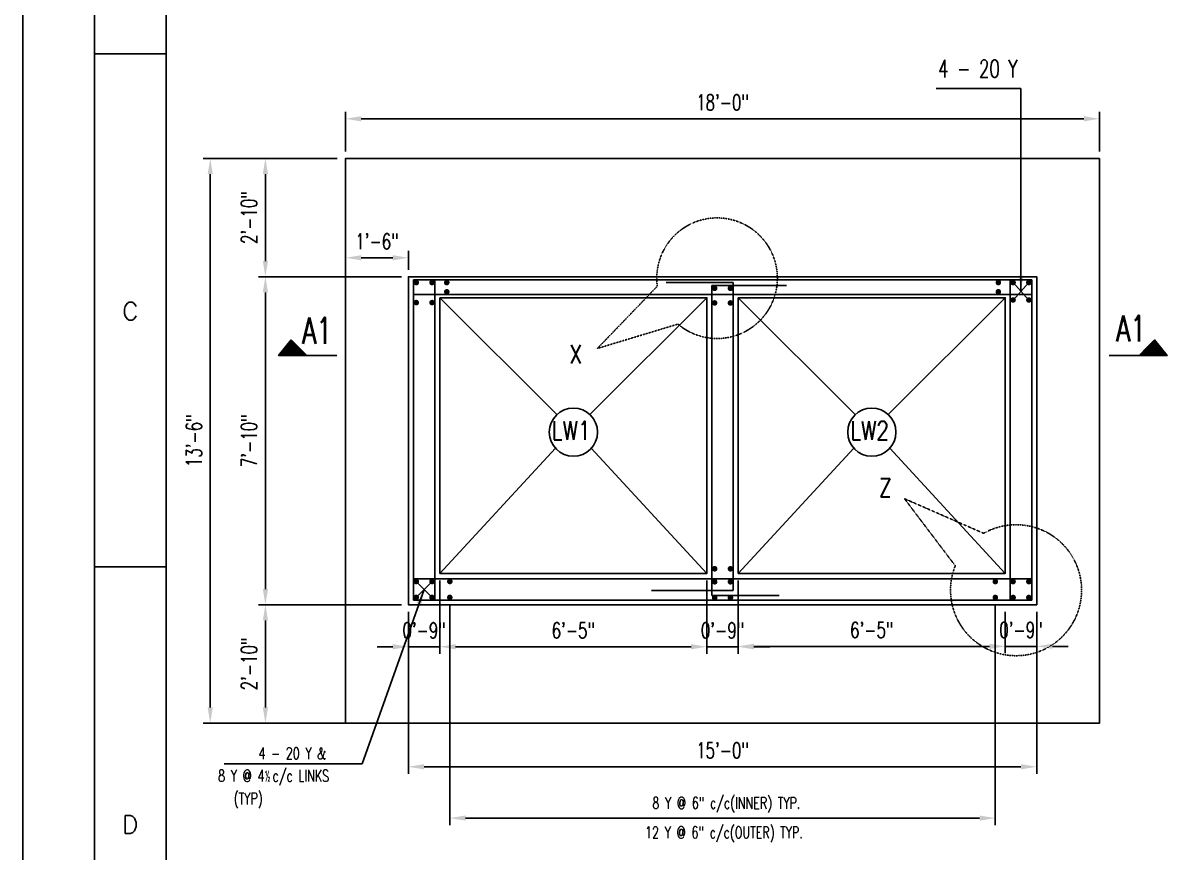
# Model space of a CAD drawing. Header units: inches. Extents: x 61991 to 161106, y 29687 to 64402.
# Drawn here: x 81020 to 81677, y 38876 to 39351 of the extents above; entities that cross this region are included whole.
import ezdxf
from ezdxf.enums import TextEntityAlignment as Align

# ---------------------------------------------------------------- set-up
doc = ezdxf.new("R2010")
doc.units = ezdxf.units.IN
doc.header["$MEASUREMENT"] = 0
doc.header["$PDMODE"] = 2
doc.linetypes.add('HIDDEN', pattern=[0.375, 0.25, -0.125])
for name, color, linetype in [('BEAM NO', 3, 'Continuous'), ('COLUMN CIRCLE', 8, 'Continuous'), ('dim', 5, 'Continuous'), ('FOOTING', 4, 'Continuous'), ('FOOTING DIM', 5, 'Continuous'), ('PNA', 8, 'Continuous'), ('R.C.C.COLUMN', 1, 'Continuous'), ('SEC BAR', 6, 'Continuous'), ('SECTION MARK', 1, 'Continuous'), ('text scf', 4, 'Continuous'), ('TITAL', 1, 'Continuous')]:
    doc.layers.add(name, color=color, linetype=linetype)
doc.layers.add('Duct', color=8, linetype='Continuous', lineweight=0)
doc.styles.add('ROMANS', font='R.SHX', dxfattribs={"width": 0.7})
doc.dimstyles.new('DIM48(2)', dxfattribs={"dimscale": 0, "dimtxt": 9, "dimasz": 9, "dimexe": 4, "dimexo": 4, "dimgap": 4, "dimtad": 1, "dimdec": 0, "dimlfac": 0.5, "dimzin": 1, "dimdsep": 46, "dimlunit": 4, "dimtxsty": 'ROMANS', "dimcen": 0, "dimclrd": 5, "dimclre": 5, "dimclrt": 4, "dimadec": 0, "dimazin": 0, "dimtfac": 1, "dimtdec": 0, "dimtix": 1, "dimtmove": 2, "dimatfit": 3, "dimfxl": 0, "dimfrac": 1, "dimtzin": 0, "dimarcsym": 0})

# ---------------------------------------------------------------- blocks, each defined once
blk = doc.blocks.new('PRA_A1')
at = {"flags": 128}
blk.add_lwpolyline([(0, 0), (841, 0), (841, 594), (0, 594)], close=True, dxfattribs=at)
at = {"layer": 'PNA'}
for p, q in [((10, 440.5), (20, 440.5)), ((10, 368.75), (20, 368.75))]:
    blk.add_line(p, q, dxfattribs=at)
at = {"layer": 'PNA', "color": 1}
for points in [[(10, 5), (836, 5), (836, 589), (10, 589)], [(20, 10), (831, 10), (831, 584), (20, 584)]]:
    blk.add_lwpolyline(points, close=True, dxfattribs=at)
at = {"layer": 'PNA', "style": 'ROMANS'}
for s, p in [('C', (15, 404.5)), ('D', (15, 332.75))]:
    blk.add_text(s, height=2.5, dxfattribs=at).set_placement(p, align=Align.MIDDLE)
blk = doc.blocks.new('*D355')
at = {"layer": 'Defpoints', "color": 0}
for p in [(81205.02, 39296.14), (81205.02, 39273.45), (81637.09, 39273.45)]:
    blk.add_point(p, dxfattribs=at)
at = {"layer": 'dim', "color": 5, "lineweight": -2}
for p, q in [((81205.02, 39277.45), (81205.02, 39300.14)), ((81628.09, 39296.14), (81214.02, 39296.14)), ((81637.09, 39277.45), (81637.09, 39300.14))]:
    blk.add_line(p, q, dxfattribs=at)
at = {"layer": 'dim', "color": 5}
for points in [[(81214.02, 39297.64), (81214.02, 39294.64), (81205.02, 39296.14)], [(81628.09, 39297.64), (81628.09, 39294.64), (81637.09, 39296.14)]]:
    blk.add_solid(points, dxfattribs=at)
at = {"layer": 'dim', "color": 4, "insert": (81421.06, 39305.5), "char_height": 9, "attachment_point": 5, "style": 'ROMANS'}
blk.add_mtext('18\'-0"', dxfattribs=at)
blk = doc.blocks.new('*D356')
at = {"layer": 'Defpoints', "color": 0}
for p in [(81127.48, 39273.45), (81175.52, 39273.45), (81175.52, 38949.79)]:
    blk.add_point(p, dxfattribs=at)
at = {"layer": 'dim', "color": 5, "lineweight": -2}
for p, q in [((81171.52, 39273.45), (81123.48, 39273.45)), ((81127.48, 38958.79), (81127.48, 39264.45)), ((81171.52, 38949.79), (81123.48, 38949.79))]:
    blk.add_line(p, q, dxfattribs=at)
at = {"layer": 'dim', "color": 5}
for points in [[(81125.98, 39264.45), (81128.98, 39264.45), (81127.48, 39273.45)], [(81125.98, 38958.79), (81128.98, 38958.79), (81127.48, 38949.79)]]:
    blk.add_solid(points, dxfattribs=at)
at = {"layer": 'dim', "color": 4, "insert": (81118.12, 39111.62), "char_height": 9, "attachment_point": 5, "rotation": 90, "style": 'ROMANS'}
blk.add_mtext('13\'-6"', dxfattribs=at)
blk = doc.blocks.new('*D357')
at = {"layer": 'Defpoints', "color": 0}
for p in [(81241.06, 39017.62), (81601.06, 39017.62), (81241.06, 38924.77)]:
    blk.add_point(p, dxfattribs=at)
at = {"layer": 'dim', "color": 5, "lineweight": -2}
for p, q in [((81241.06, 39013.62), (81241.06, 38920.77)), ((81601.06, 39013.62), (81601.06, 38920.77)), ((81592.06, 38924.77), (81250.06, 38924.77))]:
    blk.add_line(p, q, dxfattribs=at)
at = {"layer": 'dim', "color": 5}
for points in [[(81250.06, 38926.27), (81250.06, 38923.27), (81241.06, 38924.77)], [(81592.06, 38926.27), (81592.06, 38923.27), (81601.06, 38924.77)]]:
    blk.add_solid(points, dxfattribs=at)
at = {"layer": 'dim', "color": 4, "insert": (81421.06, 38934.13), "char_height": 9, "attachment_point": 5, "style": 'ROMANS'}
blk.add_mtext('15\'-0"', dxfattribs=at)
blk = doc.blocks.new('*D358')
at = {"layer": 'Defpoints', "color": 0}
for p in [(81159.09, 39205.62), (81241.06, 39205.62), (81241.06, 39017.62)]:
    blk.add_point(p, dxfattribs=at)
at = {"layer": 'dim', "color": 5, "lineweight": -2}
for p, q in [((81237.06, 39205.62), (81155.09, 39205.62)), ((81159.09, 39026.62), (81159.09, 39196.62)), ((81237.06, 39017.62), (81155.09, 39017.62))]:
    blk.add_line(p, q, dxfattribs=at)
at = {"layer": 'dim', "color": 5}
for points in [[(81157.59, 39196.62), (81160.59, 39196.62), (81159.09, 39205.62)], [(81157.59, 39026.62), (81160.59, 39026.62), (81159.09, 39017.62)]]:
    blk.add_solid(points, dxfattribs=at)
at = {"layer": 'dim', "color": 4, "insert": (81149.74, 39111.62), "char_height": 9, "attachment_point": 5, "rotation": 90, "style": 'ROMANS'}
blk.add_mtext('7\'-10"', dxfattribs=at)
blk = doc.blocks.new('*D359')
at = {"layer": 'Defpoints', "color": 0}
for p in [(81159.09, 39273.45), (81204.29, 39273.45), (81205.02, 39205.62)]:
    blk.add_point(p, dxfattribs=at)
at = {"layer": 'dim', "color": 5, "lineweight": -2}
for p, q in [((81200.29, 39273.45), (81155.09, 39273.45)), ((81159.09, 39214.62), (81159.09, 39264.45)), ((81201.02, 39205.62), (81155.09, 39205.62))]:
    blk.add_line(p, q, dxfattribs=at)
at = {"layer": 'dim', "color": 5}
for points in [[(81157.59, 39264.45), (81160.59, 39264.45), (81159.09, 39273.45)], [(81157.59, 39214.62), (81160.59, 39214.62), (81159.09, 39205.62)]]:
    blk.add_solid(points, dxfattribs=at)
at = {"layer": 'dim', "color": 4, "insert": (81149.74, 39239.53), "char_height": 9, "attachment_point": 5, "rotation": 90, "style": 'ROMANS'}
blk.add_mtext('2\'-10"', dxfattribs=at)
blk = doc.blocks.new('*D360')
at = {"layer": 'Defpoints', "color": 0}
for p in [(81241.06, 39017.62), (81159.09, 38949.79), (81241.06, 38949.79)]:
    blk.add_point(p, dxfattribs=at)
at = {"layer": 'dim', "color": 5, "lineweight": -2}
for p, q in [((81237.06, 39017.62), (81155.09, 39017.62)), ((81159.09, 39008.62), (81159.09, 38958.79)), ((81237.06, 38949.79), (81155.09, 38949.79))]:
    blk.add_line(p, q, dxfattribs=at)
at = {"layer": 'dim', "color": 5}
for points in [[(81157.59, 39008.62), (81160.59, 39008.62), (81159.09, 39017.62)], [(81157.59, 38958.79), (81160.59, 38958.79), (81159.09, 38949.79)]]:
    blk.add_solid(points, dxfattribs=at)
at = {"layer": 'dim', "color": 4, "insert": (81149.74, 38983.7), "char_height": 9, "attachment_point": 5, "rotation": 90, "style": 'ROMANS'}
blk.add_mtext('2\'-10"', dxfattribs=at)
blk = doc.blocks.new('*D361')
at = {"layer": 'Defpoints', "color": 0}
for p in [(81264.77, 39021.85), (81577.35, 39021.85), (81577.35, 38895.36)]:
    blk.add_point(p, dxfattribs=at)
at = {"layer": 'dim', "color": 5, "lineweight": -2}
for p, q in [((81264.77, 39017.85), (81264.77, 38891.36)), ((81577.35, 39017.85), (81577.35, 38891.36)), ((81273.77, 38895.36), (81568.35, 38895.36))]:
    blk.add_line(p, q, dxfattribs=at)
at = {"layer": 'dim', "color": 5}
for points in [[(81273.77, 38896.86), (81273.77, 38893.86), (81264.77, 38895.36)], [(81568.35, 38896.86), (81568.35, 38893.86), (81577.35, 38895.36)]]:
    blk.add_solid(points, dxfattribs=at)
blk = doc.blocks.new('*D362')
at = {"layer": 'Defpoints', "color": 0}
for p in [(81259.06, 39035.62), (81241.06, 39017.62), (81259.06, 38993.56)]:
    blk.add_point(p, dxfattribs=at)
at = {"layer": 'dim', "color": 5, "lineweight": -2}
for p, q in [((81259.06, 39031.62), (81259.06, 38989.56)), ((81241.06, 39013.62), (81241.06, 38989.56)), ((81232.06, 38993.56), (81223.06, 38993.56)), ((81241.06, 38993.56), (81259.06, 38993.56)), ((81268.06, 38993.56), (81277.06, 38993.56))]:
    blk.add_line(p, q, dxfattribs=at)
at = {"layer": 'dim', "color": 5}
for points in [[(81232.06, 38995.06), (81232.06, 38992.06), (81241.06, 38993.56)], [(81268.06, 38995.06), (81268.06, 38992.06), (81259.06, 38993.56)]]:
    blk.add_solid(points, dxfattribs=at)
at = {"layer": 'dim', "color": 4, "insert": (81250.06, 39002.91), "char_height": 9, "attachment_point": 5, "style": 'ROMANS'}
blk.add_mtext('0\'-9"', dxfattribs=at)
blk = doc.blocks.new('*D363')
at = {"layer": 'Defpoints', "color": 0}
for p in [(81412.06, 39035.62), (81430.06, 39035.62), (81430.06, 38993.56)]:
    blk.add_point(p, dxfattribs=at)
at = {"layer": 'dim', "color": 5, "lineweight": -2}
for p, q in [((81412.06, 39031.62), (81412.06, 38989.56)), ((81430.06, 39031.62), (81430.06, 38989.56)), ((81403.06, 38993.56), (81394.06, 38993.56)), ((81412.06, 38993.56), (81430.06, 38993.56)), ((81439.06, 38993.56), (81448.06, 38993.56))]:
    blk.add_line(p, q, dxfattribs=at)
at = {"layer": 'dim', "color": 5}
for points in [[(81403.06, 38995.06), (81403.06, 38992.06), (81412.06, 38993.56)], [(81439.06, 38995.06), (81439.06, 38992.06), (81430.06, 38993.56)]]:
    blk.add_solid(points, dxfattribs=at)
at = {"layer": 'dim', "color": 4, "insert": (81421.06, 39002.91), "char_height": 9, "attachment_point": 5, "style": 'ROMANS'}
blk.add_mtext('0\'-9"', dxfattribs=at)
blk = doc.blocks.new('*D364')
at = {"layer": 'Defpoints', "color": 0}
for p in [(81583.06, 39017.62), (81601.06, 39017.62), (81601.06, 38993.8)]:
    blk.add_point(p, dxfattribs=at)
at = {"layer": 'dim', "color": 5, "lineweight": -2}
for p, q in [((81583.06, 39013.62), (81583.06, 38989.8)), ((81601.06, 39013.62), (81601.06, 38989.8)), ((81574.06, 38993.8), (81565.06, 38993.8)), ((81583.06, 38993.8), (81601.06, 38993.8)), ((81610.06, 38993.8), (81619.06, 38993.8))]:
    blk.add_line(p, q, dxfattribs=at)
at = {"layer": 'dim', "color": 5}
for points in [[(81574.06, 38995.3), (81574.06, 38992.3), (81583.06, 38993.8)], [(81610.06, 38995.3), (81610.06, 38992.3), (81601.06, 38993.8)]]:
    blk.add_solid(points, dxfattribs=at)
at = {"layer": 'dim', "color": 4, "insert": (81592.06, 39003.16), "char_height": 9, "attachment_point": 5, "style": 'ROMANS'}
blk.add_mtext('0\'-9"', dxfattribs=at)
blk = doc.blocks.new('*D365')
at = {"layer": 'Defpoints', "color": 0}
for p in [(81259.06, 39035.62), (81412.06, 39035.62), (81412.06, 38993.56)]:
    blk.add_point(p, dxfattribs=at)
at = {"layer": 'dim', "color": 5, "lineweight": -2}
for p, q in [((81259.06, 39031.62), (81259.06, 38989.56)), ((81412.06, 39031.62), (81412.06, 38989.56)), ((81268.06, 38993.56), (81403.06, 38993.56))]:
    blk.add_line(p, q, dxfattribs=at)
at = {"layer": 'dim', "color": 5}
for points in [[(81268.06, 38995.06), (81268.06, 38992.06), (81259.06, 38993.56)], [(81403.06, 38995.06), (81403.06, 38992.06), (81412.06, 38993.56)]]:
    blk.add_solid(points, dxfattribs=at)
at = {"layer": 'dim', "color": 4, "insert": (81335.56, 39002.91), "char_height": 9, "attachment_point": 5, "style": 'ROMANS'}
blk.add_mtext('6\'-5"', dxfattribs=at)
blk = doc.blocks.new('*D366')
at = {"layer": 'Defpoints', "color": 0}
for p in [(81430.06, 39035.62), (81583.06, 39017.62), (81583.06, 38993.8)]:
    blk.add_point(p, dxfattribs=at)
at = {"layer": 'dim', "color": 5, "lineweight": -2}
for p, q in [((81430.06, 39031.62), (81430.06, 38989.8)), ((81583.06, 39013.62), (81583.06, 38989.8)), ((81439.06, 38993.8), (81574.06, 38993.8))]:
    blk.add_line(p, q, dxfattribs=at)
at = {"layer": 'dim', "color": 5}
for points in [[(81439.06, 38995.3), (81439.06, 38992.3), (81430.06, 38993.8)], [(81574.06, 38995.3), (81574.06, 38992.3), (81583.06, 38993.8)]]:
    blk.add_solid(points, dxfattribs=at)
at = {"layer": 'dim', "color": 4, "insert": (81506.56, 39003.16), "char_height": 9, "attachment_point": 5, "style": 'ROMANS'}
blk.add_mtext('6\'-5"', dxfattribs=at)
blk = doc.blocks.new('*D371')
at = {"layer": 'Defpoints', "color": 0, "linetype": 'ByBlock', "ltscale": 20}
for p in [(81205.02, 39216.49), (81205.02, 39205.62), (81241.06, 39205.62)]:
    blk.add_point(p, dxfattribs=at)
at = {"layer": 'FOOTING DIM', "color": 5, "lineweight": -2, "ltscale": 20}
for p, q in [((81205.02, 39209.62), (81205.02, 39220.49)), ((81241.06, 39209.62), (81241.06, 39220.49)), ((81232.06, 39216.49), (81214.02, 39216.49))]:
    blk.add_line(p, q, dxfattribs=at)
at = {"layer": 'FOOTING DIM', "color": 5, "linetype": 'ByBlock', "ltscale": 20}
for points in [[(81214.02, 39217.99), (81214.02, 39214.99), (81205.02, 39216.49)], [(81232.06, 39217.99), (81232.06, 39214.99), (81241.06, 39216.49)]]:
    blk.add_solid(points, dxfattribs=at)
at = {"layer": 'FOOTING DIM', "color": 4, "linetype": 'ByBlock', "lineweight": -2, "ltscale": 20, "insert": (81223.04, 39225.85), "char_height": 9, "attachment_point": 5, "style": 'ROMANS'}
blk.add_mtext('1\'-6"', dxfattribs=at)

msp = doc.modelspace()

# ---------------------------------------------------------------- hatches: boundary and pattern name
at = {"layer": 'SECTION MARK'}
h = msp.add_hatch(dxfattribs=at)
h.set_pattern_fill('ANSI31', color=256, scale=0.032139, style=0)
h.set_pattern_definition([(135, (75360.4341963, 37779.9957342), (0.0028407274747, 0.0028407274747), [])])
h.paths.add_polyline_path([(81166.67859, 39160.5656), (81173.88098, 39169.48615), (81182.8131, 39160.5656)])
h = msp.add_hatch(dxfattribs=at)
h.set_pattern_fill('ANSI31', color=256, scale=0.032139, style=0)
h.set_pattern_definition([(45, (87482.0866842, 37779.9957342), (-0.0028407274747, 0.0028407274747), [])])
h.paths.add_polyline_path([(81675.84229, 39160.5656), (81668.6399, 39169.48615), (81659.70778, 39160.5656)])

# ---------------------------------------------------------------- linework, layer by layer
at = {"layer": 'COLUMN CIRCLE'}
for centre in [(81335.58436, 39116.54225), (81506.58436, 39116.54225)]:
    msp.add_circle(centre, 13.81261, dxfattribs=at)
at = {"layer": 'dim', "linetype": 'ByBlock', "lineweight": -2, "ltscale": 20}
for p, q in [((81587.5359, 39202.29377), (81596.57857, 39192.29561)), ((81587.5359, 39192.29561), (81596.57857, 39202.29377)), ((81245.5359, 39030.9512), (81254.57857, 39021.84833)), ((81245.5359, 39021.84833), (81254.57857, 39030.9512))]:
    msp.add_line(p, q, dxfattribs=at)
at = {"layer": 'dim', "color": 8, "linetype": 'HIDDEN', "ltscale": 0.5}
for points in [[(81395.49745, 39178.48228), (81349.32341, 39164.51233), (81383.66458, 39200.17653, -5.409409765)], [(81554.41778, 39039.95496), (81525.30121, 39078.41828), (81570.6618, 39058.57723, -5.908116891)]]:
    msp.add_lwpolyline(points, format="xyb", close=True, dxfattribs=at)
at = {"layer": 'Duct', "ltscale": 10}
for p, q in [((81326.14246, 39126.62385), (81259.05723, 39193.61866)), ((81344.99847, 39126.64979), (81412.05723, 39193.61866)), ((81497.14246, 39126.62385), (81430.05723, 39193.61866)), ((81515.99847, 39126.64979), (81583.05723, 39193.61866)), ((81259.05723, 39035.61866), (81325.29239, 39107.33011)), ((81412.05723, 39035.61866), (81345.85093, 39107.30181)), ((81430.05723, 39035.61866), (81496.29239, 39107.33011)), ((81583.05723, 39035.61866), (81516.85093, 39107.30181))]:
    msp.add_line(p, q, dxfattribs=at)
at = {"layer": 'FOOTING', "linetype": 'ByBlock', "lineweight": -2, "ltscale": 20}
msp.add_lwpolyline([(81637.09301, 39273.44969), (81637.09301, 38949.78764), (81205.02145, 38949.78764), (81205.02145, 39273.44969)], close=True, dxfattribs=at)
at = {"layer": 'R.C.C.COLUMN'}
msp.add_line((81259.05723, 39205.61866), (81583.05723, 39205.61866), dxfattribs=at)
for points in [[(81259.05723, 39205.61866), (81241.05723, 39205.61866), (81241.05723, 39017.61866), (81601.05723, 39017.61866), (81601.05723, 39205.61866), (81583.05723, 39205.61866)], [(81259.05723, 39193.61866), (81412.05723, 39193.61866), (81412.05723, 39035.61866), (81259.05723, 39035.61866), (81259.05723, 39193.61866)], [(81430.05723, 39193.61866), (81583.05723, 39193.61866), (81583.05723, 39035.61866), (81430.05723, 39035.61866), (81430.05723, 39193.61866)]]:
    msp.add_lwpolyline(points, dxfattribs=at)
at = {"layer": 'SEC BAR'}
for p, q in [((81598.23287, 39203.94908), (81243.88159, 39203.94908)), ((81243.88159, 39203.94908), (81243.88159, 39020.16998)), ((81256.23287, 39020.16998), (81256.23287, 39203.94908)), ((81427.23287, 39202.2795), (81388.8103, 39202.2795)), ((81457.75589, 39200.60992), (81414.88159, 39200.60992)), ((81414.88159, 39200.60992), (81414.88159, 39022.89537)), ((81427.23287, 39025.71974), (81427.23287, 39202.2795)), ((81585.88159, 39203.94908), (81585.88159, 39020.16998)), ((81598.23287, 39020.16998), (81598.23287, 39203.94908)), ((81243.88159, 39195.35853), (81598.23287, 39195.35853)), ((81598.23287, 39032.52126), (81243.88159, 39032.52126)), ((81243.88159, 39020.16998), (81598.23287, 39020.16998)), ((81380.36048, 39025.71974), (81427.23287, 39025.71974)), ((81414.88159, 39022.89537), (81453.43754, 39022.89537))]:
    msp.add_line(p, q, dxfattribs=at)
at = {"layer": 'SEC BAR', "const_width": 1.6}
for points in [[(81244.7359, 39202.29377, -1), (81246.3359, 39202.29377, -1)], [(81255.37857, 39202.29377, 1), (81253.77857, 39202.29377, 1)], [(81263.82041, 39202.29377, 1), (81262.22041, 39202.29377, 1)], [(81263.82041, 39196.9817, 1), (81262.22041, 39196.9817, 1)], [(81415.7359, 39198.9857, -1), (81417.3359, 39198.9857, -1)], [(81426.37857, 39198.9857, 1), (81424.77857, 39198.9857, 1)], [(81578.29406, 39202.29377, -1), (81579.89406, 39202.29377, -1)], [(81578.29406, 39196.9817, -1), (81579.89406, 39196.9817, -1)], [(81586.7359, 39202.29377, -1), (81588.3359, 39202.29377, -1)], [(81597.37857, 39202.29377, 1), (81595.77857, 39202.29377, 1)], [(81244.7359, 39190.81908, -1), (81246.3359, 39190.81908, -1)], [(81255.37857, 39190.81908, 1), (81253.77857, 39190.81908, 1)], [(81415.7359, 39190.61517, 1), (81417.3359, 39190.61517, 1)], [(81426.37857, 39190.61517, -1), (81424.77857, 39190.61517, -1)], [(81586.7359, 39192.29561, -1), (81588.3359, 39192.29561, -1)], [(81597.37857, 39192.29561, 1), (81595.77857, 39192.29561, 1)], [(81415.7359, 39038.25014, -1), (81417.3359, 39038.25014, -1)], [(81426.37857, 39038.25014, 1), (81424.77857, 39038.25014, 1)], [(81244.7359, 39030.9512, -1), (81246.3359, 39030.9512, -1)], [(81255.37857, 39030.9512, 1), (81253.77857, 39030.9512, 1)], [(81265.56513, 39030.9512, 1), (81263.96513, 39030.9512, 1)], [(81415.7359, 39030.79809, -1), (81417.3359, 39030.79809, -1)], [(81426.37857, 39030.79809, 1), (81424.77857, 39030.79809, 1)], [(81576.54933, 39030.89705, -1), (81578.14933, 39030.89705, -1)], [(81586.7359, 39030.89705, -1), (81588.3359, 39030.89705, -1)], [(81597.37857, 39030.89705, 1), (81595.77857, 39030.89705, 1)], [(81244.7359, 39021.84833, 1), (81246.3359, 39021.84833, 1)], [(81255.37857, 39021.84833, -1), (81253.77857, 39021.84833, -1)], [(81265.56513, 39021.84833, -1), (81263.96513, 39021.84833, -1)], [(81415.7359, 39021.69522, 1), (81417.3359, 39021.69522, 1)], [(81426.37857, 39021.69522, -1), (81424.77857, 39021.69522, -1)], [(81576.54933, 39021.79419, 1), (81578.14933, 39021.79419, 1)], [(81586.7359, 39021.79419, 1), (81588.3359, 39021.79419, 1)], [(81597.37857, 39021.79419, -1), (81595.77857, 39021.79419, -1)]]:
    msp.add_lwpolyline(points, format="xyb", close=True, dxfattribs=at)
at = {"layer": 'SECTION MARK'}
for p, q in [((81173.88098, 39169.48615), (81166.67859, 39160.5656)), ((81182.8131, 39160.5656), (81173.88098, 39169.48615)), ((81659.70778, 39160.5656), (81668.6399, 39169.48615)), ((81668.6399, 39169.48615), (81675.84229, 39160.5656)), ((81199.93104, 39160.5656), (81166.67859, 39160.5656)), ((81642.58984, 39160.5656), (81675.84229, 39160.5656))]:
    msp.add_line(p, q, dxfattribs=at)

# ---------------------------------------------------------------- block references
at = {"color": 2, "xscale": 4.099999999860302, "yscale": 4.099999999976717, "zscale": 4.099999999933744}
msp.add_blockref('PRA_A1', (81020.15082, 37527.40546), dxfattribs=at)

# ---------------------------------------------------------------- texts
at = {"layer": 'BEAM NO', "color": 2, "style": 'ROMANS', "width": 0.8}
for s, p in [('X', (81336.87571, 39161.2625)), ('Z', (81514.39095, 39084.73624))]:
    msp.add_text(s, height=10.66667, dxfattribs=at).set_placement(p, align=Align.MIDDLE)
for s, p in [('LW1', (81323.18422, 39112.10309)), ('LW2', (81494.18422, 39112.10309))]:
    msp.add_text(s, height=10.666667, dxfattribs=at).set_placement(p)
at = {"layer": 'text scf', "color": 4, "style": 'ROMANS', "width": 0.7}
for s, height, p in [('4 - 20 Y', 10, (81567.37847, 39324.85965)), ('4 - 20 Y &', 6.666667, (81174.57114, 38932.46917)), ('(TYP)', 6.666667, (81149.23481, 38906.08002)), ('8 Y @ 6" c/c(INNER) TYP.', 6.6666667, (81423.24045, 38903.56212)), ('12 Y @ 6" c/c(OUTER) TYP.', 6.6666667, (81421.8456, 38886.63827))]:
    msp.add_text(s, height=height, dxfattribs=at).set_placement(p, align=Align.MIDDLE)
at = {"layer": 'text scf', "color": 4, "insert": (81131.98088, 38918.48665), "char_height": 6.6666667, "attachment_point": 4, "style": 'ROMANS'}
msp.add_mtext('8 Y @ 4{\\Fromans|c0;\\H0.9583x;½\\fMS Shell Dlg|b0|i0|c0|p0;\\H0.7391x; }c/c LINKS', dxfattribs=at)
at = {"layer": 'TITAL', "style": 'ROMANS', "width": 0.7}
for p in [(81188.65464, 39167.25409), (81655.14603, 39168.41688)]:
    msp.add_text('A1', height=15, dxfattribs=at).set_placement(p, align=Align.CENTER)

# ---------------------------------------------------------------- dimensions: what is measured, and where the dimension line sits
at = {"layer": 'dim'}
for base, p1, p2, picture, middle in [((81205.02145, 39296.13923), (81637.09301, 39273.44969), (81205.02145, 39273.44969), '*D355', (81421.05723, 39305.49637)), ((81259.05723, 38993.55755), (81241.05723, 39017.61866), (81259.05723, 39035.61866), '*D362', (81250.05723, 39002.91469)), ((81412.0572334832, 38993.5575502369), (81259.0572334823, 39035.6186648894), (81412.0572334832, 39035.6186648894), '*D365', (81335.5572334828, 39002.914693094)), ((81430.05723, 38993.55755), (81412.05723, 39035.61866), (81430.05723, 39035.61866), '*D363', (81421.05723, 39002.91469)), ((81583.057233, 38993.79902), (81430.057234, 39035.618665), (81583.057233, 39017.618665), '*D366', (81506.557234, 39003.156163)), ((81241.05723, 38924.77311), (81601.05723, 39017.61866), (81241.05723, 39017.61866), '*D357', (81421.05723, 38934.13025)), ((81601.05723, 38993.79902), (81583.05723, 39017.61866), (81601.05723, 39017.61866), '*D364', (81592.05723, 39003.15616))]:
    dim = msp.add_linear_dim(base=base, p1=p1, p2=p2, dimstyle='DIM48(2)', override={"dimscale": 1}, dxfattribs=at)
    dim.commit()
    dim.dimension.update_dxf_attribs({"geometry": picture, "text_midpoint": middle})
for base, p1, p2, angle, picture, middle in [((81127.47581, 39273.44969), (81175.51848, 38949.78764), (81175.51848, 39273.44969), 270, '*D356', (81118.11867, 39111.61866)), ((81159.09336, 39273.44969), (81205.02145, 39205.61866), (81204.28786, 39273.44969), 90, '*D359', (81149.73621, 39239.53418)), ((81159.09336, 39205.61866), (81241.05723, 39017.61866), (81241.05723, 39205.61866), 270, '*D358', (81149.73621, 39111.61866)), ((81159.09336, 38949.78764), (81241.05723, 39017.61866), (81241.05723, 38949.78764), 90, '*D360', (81149.73621, 38983.70315))]:
    dim = msp.add_linear_dim(base=base, p1=p1, p2=p2, angle=angle, dimstyle='DIM48(2)', override={"dimscale": 1}, dxfattribs=at)
    dim.commit()
    dim.dimension.update_dxf_attribs({"geometry": picture, "text_midpoint": middle})
dim = msp.add_linear_dim(base=(81577.34933, 38895.35825), p1=(81264.76513, 39021.84833), p2=(81577.34933, 39021.84833), text=' ', dimstyle='DIM48(2)', override={"dimscale": 1}, dxfattribs=at)
dim.commit()
dim.dimension.update_dxf_attribs({"geometry": '*D361', "text_midpoint": (81421.05723, 38895.35825)})
at = {"layer": 'FOOTING DIM', "linetype": 'ByBlock', "lineweight": -2, "ltscale": 20}
dim = msp.add_linear_dim(base=(81205.02145, 39216.49054), p1=(81241.05723, 39205.61866), p2=(81205.02145, 39205.61866), dimstyle='DIM48(2)', override={"dimscale": 1}, dxfattribs=at)
dim.commit()
dim.dimension.update_dxf_attribs({"geometry": '*D371', "text_midpoint": (81223.03934, 39225.84769)})

# ---------------------------------------------------------------- leaders
at = {"layer": 'dim'}
for points in [[(81592.05723, 39197.29469), (81592.05723, 39313.50246), (81543.43972, 39313.50246)], [(81250.05723, 39026.39976), (81214.45502, 38926.46377), (81135.48347, 38926.46377)]]:
    msp.add_leader(points, dimstyle='DIM48(2)', override={"dimscale": 1}, dxfattribs=at)

doc.saveas('drawing.dxf')
